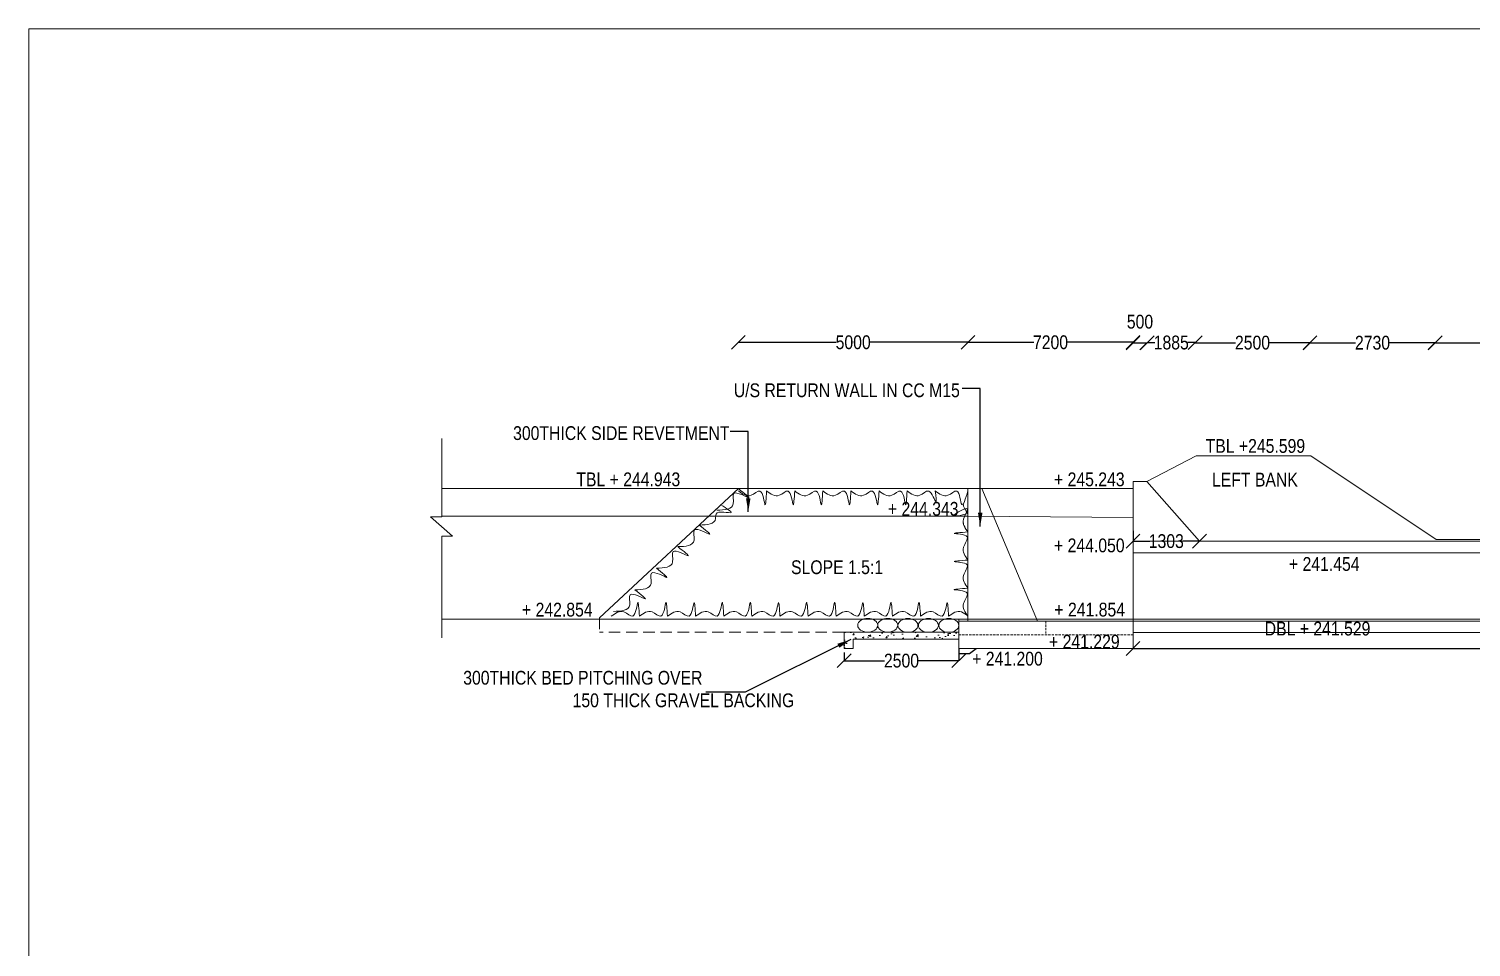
# Model space of a CAD drawing. Header units: inches. Extents: x -125809 to -33371, y 444176 to 501351.
# Drawn here: x -125809 to -94381, y 481333 to 501351 of the extents above; entities that cross this region are included whole.
import ezdxf
from ezdxf.enums import TextEntityAlignment as Align

# ---------------------------------------------------------------- set-up
doc = ezdxf.new("R2010")
doc.units = ezdxf.units.IN
doc.header["$LTSCALE"] = 1000
doc.header["$MEASUREMENT"] = 0
doc.linetypes.add('DASHED', pattern=[0.75, 0.5, -0.25])
doc.linetypes.add('HIDDEN', pattern=[0.375, 0.25, -0.125])
doc.layers.add('STEEL', color=5, linetype='Continuous')
doc.layers.add('TEXT_GENERAL', color=4, linetype='Continuous')
doc.styles.add('ARIAL NARROW', font='ARIALN.TTF')
doc.dimstyles.new('STANDARD$0', dxfattribs={"dimscale": 88.888889, "dimtxt": 0.02, "dimasz": 0.02, "dimexe": 0.05, "dimexo": 0.1, "dimgap": 0.002, "dimtad": 2, "dimdec": 0, "dimzin": 1, "dimdsep": 46, "dimtxsty": 'Standard', "dimblk": 'OBLIQUE', "dimcen": 0.09, "dimadec": 0, "dimazin": 0, "dimtfac": 1, "dimtdec": 4, "dimtofl": 0, "dimtmove": 0, "dimatfit": 3, "dimfxl": 1, "dimtolj": 1, "dimtzin": 1, "dimarcsym": 0})
doc.dimstyles.new('STANDARD$7', dxfattribs={"dimtxt": 2, "dimasz": 2, "dimexe": 1.25, "dimexo": 0.625, "dimtad": 1, "dimdec": 0, "dimlfac": 0.5, "dimdsep": 46, "dimtxsty": 'Standard', "dimblk": 'OBLIQUE', "dimcen": 2.5, "dimadec": 0, "dimazin": 0, "dimtfac": 1, "dimtdec": 0, "dimtmove": 0, "dimatfit": 3, "dimfxl": 1, "dimtolj": 1, "dimtzin": 0, "dimarcsym": 0})

# ---------------------------------------------------------------- blocks, each defined once
blk = doc.blocks.new('_Oblique')
at = {"color": 0, "linetype": 'ByBlock', "lineweight": -2}
blk.add_line((-0.5, -0.5), (0.5, 0.5), dxfattribs=at)
blk = doc.blocks.new('*D92')
at = {"layer": 'Defpoints', "color": 0, "transparency": 16777216}
for p in [(-101747, 487842), (-80206, 487872), (-80206, 487842)]:
    blk.add_point(p, dxfattribs=at)
at = {"layer": 'STEEL', "color": 0, "lineweight": -2, "transparency": 16777216}
for p, q in [((-101747, 487842), (-101747, 487843)), ((-101747, 487842), (-91441, 487842)), ((-80206, 487842), (-90511, 487842)), ((-80206, 487871), (-80206, 487840))]:
    blk.add_line(p, q, dxfattribs=at)
at = {"layer": 'STEEL', "color": 0, "lineweight": -2, "transparency": 16777216, "xscale": 300, "yscale": 300, "zscale": 300, "rotation": 180}
blk.add_blockref('_Oblique', (-101747, 487842), dxfattribs=at)
at = {"layer": 'STEEL', "color": 0, "lineweight": -2, "transparency": 16777216, "xscale": 300, "yscale": 300, "zscale": 300}
blk.add_blockref('_Oblique', (-80206, 487842), dxfattribs=at)
at = {"layer": 'STEEL', "color": 0, "lineweight": 13, "transparency": 16777216, "insert": (-90976, 487842), "char_height": 300, "attachment_point": 5, "style": 'ARIAL NARROW'}
blk.add_mtext('\\A1;22062', dxfattribs=at)
blk = doc.blocks.new('*D66')
at = {"layer": 'Defpoints', "color": 0, "transparency": 16777216}
for p in [(-105544, 487839), (-108044, 487759), (-105544, 487577)]:
    blk.add_point(p, dxfattribs=at)
at = {"layer": 'STEEL', "color": 0, "lineweight": -2, "transparency": 16777216}
for p, q in [((-105544, 487838), (-105544, 487576)), ((-108044, 487759), (-108044, 487576)), ((-108044, 487577), (-107164, 487577)), ((-105544, 487577), (-106424, 487577))]:
    blk.add_line(p, q, dxfattribs=at)
at = {"layer": 'STEEL', "color": 0, "lineweight": -2, "transparency": 16777216, "xscale": 300, "yscale": 300, "zscale": 300, "rotation": 180}
blk.add_blockref('_Oblique', (-108044, 487577), dxfattribs=at)
at = {"layer": 'STEEL', "color": 0, "lineweight": -2, "transparency": 16777216, "xscale": 300, "yscale": 300, "zscale": 300}
blk.add_blockref('_Oblique', (-105544, 487577), dxfattribs=at)
at = {"layer": 'STEEL', "color": 0, "lineweight": 13, "transparency": 16777216, "insert": (-106794, 487577), "char_height": 300, "attachment_point": 5, "style": 'ARIAL NARROW'}
blk.add_mtext('\\A1;2500', dxfattribs=at)
blk = doc.blocks.new('*D70')
at = {"layer": 'Defpoints', "color": 0, "transparency": 16777216}
for p in [(-101747, 490409), (-100301, 490182), (-100301, 490182)]:
    blk.add_point(p, dxfattribs=at)
at = {"layer": 'STEEL', "color": 0, "lineweight": -2, "transparency": 16777216}
for p, q in [((-101747, 490408), (-101747, 490180)), ((-101747, 490182), (-101380, 490182)), ((-100301, 490182), (-100667, 490182)), ((-100301, 490182), (-100301, 490183))]:
    blk.add_line(p, q, dxfattribs=at)
at = {"layer": 'STEEL', "color": 0, "lineweight": -2, "transparency": 16777216, "xscale": 300, "yscale": 300, "zscale": 300, "rotation": 180}
blk.add_blockref('_Oblique', (-101747, 490182), dxfattribs=at)
at = {"layer": 'STEEL', "color": 0, "lineweight": -2, "transparency": 16777216, "xscale": 300, "yscale": 300, "zscale": 300}
blk.add_blockref('_Oblique', (-100301, 490182), dxfattribs=at)
at = {"layer": 'STEEL', "color": 0, "lineweight": 13, "transparency": 16777216, "insert": (-101024, 490182), "char_height": 300, "attachment_point": 5, "style": 'ARIAL NARROW'}
blk.add_mtext('\\A1;1303', dxfattribs=at)
blk = doc.blocks.new('*D71')
at = {"layer": 'Defpoints', "color": 0, "transparency": 16777216}
for p in [(-101747, 494503), (-101447, 494503), (-101447, 494503)]:
    blk.add_point(p, dxfattribs=at)
at = {"layer": 'STEEL', "color": 0, "lineweight": -2, "transparency": 16777216}
for p, q in [((-101747, 494504), (-101747, 494504)), ((-101747, 494503), (-101447, 494503)), ((-101447, 494504), (-101447, 494504))]:
    blk.add_line(p, q, dxfattribs=at)
at = {"layer": 'STEEL', "color": 0, "lineweight": -2, "transparency": 16777216, "xscale": 300, "yscale": 300, "zscale": 300, "rotation": 180}
blk.add_blockref('_Oblique', (-101747, 494503), dxfattribs=at)
at = {"layer": 'STEEL', "color": 0, "lineweight": -2, "transparency": 16777216, "xscale": 300, "yscale": 300, "zscale": 300}
blk.add_blockref('_Oblique', (-101447, 494503), dxfattribs=at)
at = {"layer": 'STEEL', "color": 0, "lineweight": 13, "transparency": 16777216, "insert": (-101597, 494965), "char_height": 300, "attachment_point": 5, "style": 'ARIAL NARROW'}
blk.add_mtext('\\A1;500', dxfattribs=at)
blk = doc.blocks.new('*D72')
at = {"layer": 'Defpoints', "color": 0, "transparency": 16777216}
for p in [(-95165, 494508), (-89665, 494508), (-89665, 494508)]:
    blk.add_point(p, dxfattribs=at)
at = {"layer": 'STEEL', "color": 0, "lineweight": -2, "transparency": 16777216}
for p, q in [((-95165, 494508), (-95165, 494509)), ((-95165, 494508), (-92783, 494508)), ((-89665, 494508), (-92047, 494508)), ((-89665, 494508), (-89665, 494509))]:
    blk.add_line(p, q, dxfattribs=at)
at = {"layer": 'STEEL', "color": 0, "lineweight": -2, "transparency": 16777216, "xscale": 300, "yscale": 300, "zscale": 300, "rotation": 180}
blk.add_blockref('_Oblique', (-95165, 494508), dxfattribs=at)
at = {"layer": 'STEEL', "color": 0, "lineweight": -2, "transparency": 16777216, "xscale": 300, "yscale": 300, "zscale": 300}
blk.add_blockref('_Oblique', (-89665, 494508), dxfattribs=at)
at = {"layer": 'STEEL', "color": 0, "lineweight": 13, "transparency": 16777216, "insert": (-92415, 494508), "char_height": 300, "attachment_point": 5, "style": 'ARIAL NARROW'}
blk.add_mtext('\\A1;5500', dxfattribs=at)
blk = doc.blocks.new('*D73')
at = {"layer": 'Defpoints', "color": 0, "transparency": 16777216}
for p in [(-100395, 494509), (-97895, 494509), (-97895, 494509)]:
    blk.add_point(p, dxfattribs=at)
at = {"layer": 'STEEL', "color": 0, "lineweight": -2, "transparency": 16777216}
for p, q in [((-100395, 494510), (-100395, 494511)), ((-100395, 494509), (-99515, 494509)), ((-97895, 494509), (-98775, 494509)), ((-97895, 494509), (-97895, 494508))]:
    blk.add_line(p, q, dxfattribs=at)
at = {"layer": 'STEEL', "color": 0, "lineweight": -2, "transparency": 16777216, "xscale": 300, "yscale": 300, "zscale": 300, "rotation": 180}
blk.add_blockref('_Oblique', (-100395, 494509), dxfattribs=at)
at = {"layer": 'STEEL', "color": 0, "lineweight": -2, "transparency": 16777216, "xscale": 300, "yscale": 300, "zscale": 300}
blk.add_blockref('_Oblique', (-97895, 494509), dxfattribs=at)
at = {"layer": 'STEEL', "color": 0, "lineweight": 13, "transparency": 16777216, "insert": (-99145, 494509), "char_height": 300, "attachment_point": 5, "style": 'ARIAL NARROW'}
blk.add_mtext('\\A1;2500', dxfattribs=at)
blk = doc.blocks.new('*D74')
at = {"layer": 'Defpoints', "color": 0, "transparency": 16777216}
for p in [(-101436, 494511), (-100395, 494511), (-100395, 494511)]:
    blk.add_point(p, dxfattribs=at)
at = {"layer": 'STEEL', "color": 0, "lineweight": -2, "transparency": 16777216}
for p, q in [((-101436, 494511), (-101436, 494512)), ((-101436, 494511), (-101273, 494511)), ((-100395, 494511), (-100558, 494511)), ((-100395, 494511), (-100395, 494512))]:
    blk.add_line(p, q, dxfattribs=at)
at = {"layer": 'STEEL', "color": 0, "lineweight": -2, "transparency": 16777216, "xscale": 300, "yscale": 300, "zscale": 300, "rotation": 180}
blk.add_blockref('_Oblique', (-101436, 494511), dxfattribs=at)
at = {"layer": 'STEEL', "color": 0, "lineweight": -2, "transparency": 16777216, "xscale": 300, "yscale": 300, "zscale": 300}
blk.add_blockref('_Oblique', (-100395, 494511), dxfattribs=at)
at = {"layer": 'STEEL', "color": 0, "lineweight": 13, "transparency": 16777216, "insert": (-100916, 494511), "char_height": 300, "attachment_point": 5, "style": 'ARIAL NARROW'}
blk.add_mtext('\\A1;1885', dxfattribs=at)
blk = doc.blocks.new('*D79')
at = {"layer": 'Defpoints', "color": 0, "transparency": 16777216}
for p in [(-105347, 494517), (-101747, 494517), (-101747, 494517)]:
    blk.add_point(p, dxfattribs=at)
at = {"layer": 'STEEL', "color": 0, "lineweight": -2, "transparency": 16777216}
for p, q in [((-105347, 494518), (-105347, 494518)), ((-105347, 494517), (-103913, 494517)), ((-101747, 494517), (-103180, 494517)), ((-101747, 494518), (-101747, 494518))]:
    blk.add_line(p, q, dxfattribs=at)
at = {"layer": 'STEEL', "color": 0, "lineweight": -2, "transparency": 16777216, "xscale": 300, "yscale": 300, "zscale": 300, "rotation": 180}
blk.add_blockref('_Oblique', (-105347, 494517), dxfattribs=at)
at = {"layer": 'STEEL', "color": 0, "lineweight": -2, "transparency": 16777216, "xscale": 300, "yscale": 300, "zscale": 300}
blk.add_blockref('_Oblique', (-101747, 494517), dxfattribs=at)
at = {"layer": 'STEEL', "color": 0, "lineweight": 13, "transparency": 16777216, "insert": (-103547, 494517), "char_height": 300, "attachment_point": 5, "style": 'ARIAL NARROW'}
blk.add_mtext('\\A1;7200', dxfattribs=at)
blk = doc.blocks.new('*D80')
at = {"layer": 'Defpoints', "color": 0, "transparency": 16777216}
for p in [(-110347, 494517), (-105347, 494517), (-105347, 494517)]:
    blk.add_point(p, dxfattribs=at)
at = {"layer": 'STEEL', "color": 0, "lineweight": -2, "transparency": 16777216}
for p, q in [((-110347, 494518), (-110347, 494518)), ((-110347, 494517), (-108214, 494517)), ((-105347, 494517), (-107479, 494517)), ((-105347, 494518), (-105347, 494518))]:
    blk.add_line(p, q, dxfattribs=at)
at = {"layer": 'STEEL', "color": 0, "lineweight": -2, "transparency": 16777216, "xscale": 300, "yscale": 300, "zscale": 300, "rotation": 180}
blk.add_blockref('_Oblique', (-110347, 494517), dxfattribs=at)
at = {"layer": 'STEEL', "color": 0, "lineweight": -2, "transparency": 16777216, "xscale": 300, "yscale": 300, "zscale": 300}
blk.add_blockref('_Oblique', (-105347, 494517), dxfattribs=at)
at = {"layer": 'STEEL', "color": 0, "lineweight": 13, "transparency": 16777216, "insert": (-107847, 494517), "char_height": 300, "attachment_point": 5, "style": 'ARIAL NARROW'}
blk.add_mtext('\\A1;5000', dxfattribs=at)
blk = doc.blocks.new('*D99')
at = {"layer": 'Defpoints', "color": 0, "transparency": 16777216}
for p in [(-97895, 494507), (-95165, 494507), (-95165, 494507)]:
    blk.add_point(p, dxfattribs=at)
at = {"layer": 'STEEL', "color": 0, "lineweight": -2, "transparency": 16777216}
for p, q in [((-97895, 494508), (-97895, 494508)), ((-97895, 494507), (-96900, 494507)), ((-95165, 494507), (-96160, 494507)), ((-95165, 494508), (-95165, 494508))]:
    blk.add_line(p, q, dxfattribs=at)
at = {"layer": 'STEEL', "color": 0, "lineweight": -2, "transparency": 16777216, "xscale": 300, "yscale": 300, "zscale": 300, "rotation": 180}
blk.add_blockref('_Oblique', (-97895, 494507), dxfattribs=at)
at = {"layer": 'STEEL', "color": 0, "lineweight": -2, "transparency": 16777216, "xscale": 300, "yscale": 300, "zscale": 300}
blk.add_blockref('_Oblique', (-95165, 494507), dxfattribs=at)
at = {"layer": 'STEEL', "color": 0, "lineweight": 13, "transparency": 16777216, "insert": (-96530, 494507), "char_height": 300, "attachment_point": 5, "style": 'ARIAL NARROW'}
blk.add_mtext('\\A1;2730', dxfattribs=at)

msp = doc.modelspace()

# ---------------------------------------------------------------- hatches: boundary and pattern name
at = {"layer": 'STEEL', "lineweight": 13}
h = msp.add_hatch(dxfattribs=at)
h.set_pattern_fill('AR-CONC', scale=50, style=0)
h.set_pattern_definition([(50, (508725.8, 573326.78), (358.63009, -31.37607), [37.5, -412.5]), (355, (508725.8, 573326.8), (-69.37567, 376.09607), [30, -330]), (100.4514, (508755.68, 573324.17), (289.2547, 344.71977), [31.8701, -350.57106]), (46.1842, (508725.8, 573426.8), (533.62052, -82.7595), [56.25, -618.75]), (96.6356, (508770.26, 573419.9), (467.33135, 487.05894), [47.80514, -525.8565]), (351.1842, (508725.8, 573426.8), (467.33097, 487.0593), [45, -495]), (21, (508775.8, 573401.78), (298.45353, -201.30945), [37.5, -412.5]), (326, (508775.8, 573401.8), (121.65767, 362.57502), [30, -330]), (71.4514, (508800.67, 573385), (420.11131, 161.26525), [31.8701, -350.57106]), (37.5, (508725.8, 573326.78), (6.079928, 166.446927), [0, -326, 0, -335, 0, -331.25]), (7.5, (508725.8, 573326.78), (131.53477, 197.205856), [0, -191, 0, -318.5, 0, -126.25]), (327.5, (508614.3, 573326.78), (266.911218, -11.277436), [0, -125, 0, -390, 0, -517.5]), (317.5, (508564.3, 573326.78), (291.593085, 50.05249), [0, -162.5, 0, -259, 0, -367.5])])
edge = h.paths.add_edge_path()
edge.add_line((-107850.5, 488049), (-105546.5, 488049))
edge.add_line((-105546.5, 488049), (-105546.5, 488199))
edge.add_line((-105546.5, 488199), (-107746.5, 488199))
edge.add_line((-107746.5, 488199), (-108046.5, 488199))
edge.add_line((-108046.5, 488199), (-108046.5, 487843))

# ---------------------------------------------------------------- linework, layer by layer
at = {"color": 7, "linetype": 'ByBlock', "lineweight": 13}
msp.add_line((-110346.5, 491327.5), (-113376.5, 488511.5), dxfattribs=at)
at = {"color": 7, "lineweight": 13}
for p, q in [((-116812, 490711.3), (-117060.7, 490711.3)), ((-117060.7, 490711.3), (-116580.7, 490291.3)), ((-116580.7, 490291.3), (-116812, 490291.3))]:
    msp.add_line(p, q, dxfattribs=at)
msp.add_lwpolyline([(-105546.5, 487841.5), (-105546.5, 487735.5), (-105313.5, 487735.5), (-105166.5, 487841.5)])
for points in [[(-110814.5, 490856.9), (-110459.2, 490997.5), (-110449.7, 491221.8), (-110121.7, 491129.5), (-110346.5, 491327.5)], [(-110346.5, 491277.5), (-110069.3, 491182.2), (-109877.3, 491272.9), (-109768.6, 490979.9), (-109733.9, 491277.5)], [(-109733.9, 491277.5), (-109456.7, 491182.2), (-109264.7, 491272.9), (-109156, 490979.9), (-109121.3, 491277.5)], [(-109121.3, 491277.5), (-108844, 491182.2), (-108652.1, 491272.9), (-108543.3, 490979.9), (-108508.6, 491277.5)], [(-108508.6, 491277.5), (-108231.4, 491182.2), (-108039.4, 491272.9), (-107930.7, 490979.9), (-107896, 491277.5)], [(-107896, 491277.5), (-107618.8, 491182.2), (-107426.8, 491272.9), (-107318.1, 490979.9), (-107283.4, 491277.5)], [(-107283.4, 491277.5), (-107006.2, 491182.2), (-106814.2, 491272.9), (-106705.5, 490979.9), (-106670.8, 491277.5)], [(-106670.8, 491277.5), (-106393.5, 491182.2), (-106201.6, 491272.9), (-106046.2, 491041), (-106058.1, 491277.5)], [(-106058.1, 491277.5), (-105780.9, 491182.2), (-105588.9, 491272.9), (-105480.2, 490979.9), (-105346.5, 491277.5)], [(-111200, 490533.4), (-110844.7, 490674), (-110835.2, 490773.5), (-110507.2, 490805.9), (-110729.7, 490971.4)], [(-105346.5, 490384.4), (-105441.8, 490661.6), (-105364.8, 490889.6), (-105644.1, 490748.3), (-105346.5, 490783)], [(-111668, 490062.8), (-111312.7, 490203.4), (-111303.2, 490427.6), (-110975.2, 490335.3), (-111200, 490533.4)], [(-105346.5, 489771.8), (-105441.8, 490049), (-105364.8, 490277), (-105644.1, 490349.7), (-105346.5, 490384.4)], [(-112136.1, 489592.2), (-111780.7, 489732.8), (-111771.2, 489957), (-111443.2, 489864.8), (-111668, 490062.8)], [(-112136.1, 489592.2), (-111780.7, 489732.8), (-111771.2, 489957), (-111443.2, 489864.8), (-111668, 490062.8)], [(-105346.5, 489159.1), (-105441.8, 489436.4), (-105364.8, 489664.4), (-105644.1, 489737.1), (-105346.5, 489771.8)], [(-112604.1, 489121.6), (-112248.8, 489262.2), (-112239.2, 489486.5), (-111911.2, 489394.2), (-112136.1, 489592.2)], [(-113072.1, 488651.1), (-112716.8, 488791.7), (-112707.2, 489015.9), (-112379.3, 488923.6), (-112604.1, 489121.6)], [(-105346.5, 488546.5), (-105441.8, 488823.7), (-105364.8, 489051.7), (-105644.1, 489124.4), (-105346.5, 489159.1)], [(-113118.5, 488546.5), (-112841.3, 488641.8), (-112649.3, 488551.1), (-112540.6, 488844.1), (-112505.9, 488546.5)], [(-112505.9, 488546.5), (-112228.7, 488641.8), (-112036.7, 488551.1), (-111928, 488844.1), (-111893.3, 488546.5)], [(-111893.3, 488546.5), (-111616, 488641.8), (-111424.1, 488551.1), (-111315.3, 488844.1), (-111280.6, 488546.5)], [(-111280.6, 488546.5), (-111003.4, 488641.8), (-110811.4, 488551.1), (-110702.7, 488844.1), (-110668, 488546.5)], [(-110668, 488546.5), (-110390.8, 488641.8), (-110198.8, 488551.1), (-110090.1, 488844.1), (-110055.4, 488546.5)], [(-110055.4, 488546.5), (-109778.2, 488641.8), (-109586.2, 488551.1), (-109477.5, 488844.1), (-109442.8, 488546.5)], [(-109442.8, 488546.5), (-109165.5, 488641.8), (-108973.6, 488551.1), (-108864.8, 488844.1), (-108830.1, 488546.5)], [(-108830.1, 488546.5), (-108552.9, 488641.8), (-108360.9, 488551.1), (-108252.2, 488844.1), (-108217.5, 488546.5)], [(-108217.5, 488546.5), (-107940.3, 488641.8), (-107748.3, 488551.1), (-107639.6, 488844.1), (-107604.9, 488546.5)], [(-107604.9, 488546.5), (-107327.7, 488641.8), (-107135.7, 488551.1), (-107026.9, 488844.1), (-106992.3, 488546.5)], [(-106992.3, 488546.5), (-106715, 488641.8), (-106523, 488551.1), (-106414.3, 488844.1), (-106379.6, 488546.5)], [(-106379.6, 488546.5), (-106102.4, 488641.8), (-105910.4, 488551.1), (-105801.7, 488844.1), (-105767, 488546.5)]]:
    msp.add_spline(points, degree=3, dxfattribs=at)
for points in [[(-105346.5, 490783), (-105397.1, 490854.3), (-105447.8, 490925.6), (-105449.3, 491004.4)], [(-105346.5, 490384.4), (-105397.1, 490455.7), (-105447.8, 490527), (-105449.3, 490605.8)]]:
    msp.add_open_spline(points, degree=3, dxfattribs=at)
msp.add_open_spline([(-105767, 488546.5), (-105676.6, 488612.7), (-105539.9, 488712.8), (-105389.5, 488576.8), (-105346.5, 488557.5)], degree=3, knots=[0, 0, 0, 0, 293.152296, 443.2351959, 443.2351959, 443.2351959, 443.2351959], dxfattribs=at)
at = {"layer": 'STEEL', "color": 7, "lineweight": 13}
for p, q in [((-125809.4, 501350.7), (-125809.4, 444176.3)), ((-125809.4, 501350.7), (-53171.2, 501350.7)), ((-116812, 492421.8), (-116812, 490711.3)), ((-100375.5, 492041.5), (-101446.5, 491480)), ((-100375.5, 492041.5), (-97875.5, 492041.5)), ((-95145.5, 490221.5), (-97875.5, 492041.5)), ((-116812, 491327.5), (-101746.5, 491327.5)), ((-105346.5, 491327.5), (-105346.5, 488481.5)), ((-105346.5, 491327.5), (-105046.5, 491327.5)), ((-105046.5, 491327.5), (-103833.9, 488441.5)), ((-101446.5, 491480), (-101746.5, 491480)), ((-101746.5, 491480), (-101746.5, 487841.5)), ((-101446.5, 491480), (-100300.5, 490181.5)), ((-105346.5, 491113.5), (-105346.5, 488441.5)), ((-116812, 490727.5), (-105346.5, 490727.5)), ((-101746.5, 490697.5), (-105346.5, 490727.5)), ((-116812, 490291.3), (-116812, 488075.4)), ((-101746.5, 490181.5), (-80205.5, 490181.5)), ((-101746.5, 490181.5), (-80205.5, 490181.5)), ((-95145.5, 490221.5), (-89645.5, 490221.5)), ((-101746.5, 489931.5), (-80205.5, 489931.5)), ((-101746.5, 488481.5), (-116812, 488481.5)), ((-105546.5, 488481.5), (-105546.5, 487571.5)), ((-105546.5, 488441.5), (-80205.5, 488441.5)), ((-101746.5, 488481.5), (-80205.5, 488481.5)), ((-105546.5, 488199), (-107746.5, 488199)), ((-101746.5, 488191.5), (-80205.5, 488191.5)), ((-105546.5, 488049), (-107746.5, 488049)), ((-105546.5, 487841.5), (-101746.5, 487841.5))]:
    msp.add_line(p, q, dxfattribs=at)
at = {"layer": 'STEEL', "color": 7, "linetype": 'HIDDEN', "lineweight": 13}
for p in [(-113376.5, 488511.5), (-108046.5, 488199)]:
    msp.add_line(p, (-113376.5, 488199), dxfattribs=at)
at = {"layer": 'STEEL', "color": 7, "linetype": 'DASHED', "lineweight": 13, "ltscale": 0.1}
for p, q in [((-103646.5, 488441.5), (-103646.5, 488141.5)), ((-101746.5, 488141.5), (-105546.5, 488141.5))]:
    msp.add_line(p, q, dxfattribs=at)
at = {"layer": 'STEEL', "color": 7, "lineweight": 13}
for points in [[(-107850.5, 488049), (-105546.5, 488049), (-105546.5, 488199), (-107746.5, 488199), (-108046.5, 488199), (-108046.5, 487843)], [(-107850.5, 488049), (-107850.5, 487843), (-108046.5, 487843)]]:
    msp.add_lwpolyline(points, dxfattribs=at)
for centre in [(-107529.7, 488349), (-107093.4, 488349), (-106652.8, 488347), (-106207.8, 488347), (-105762.8, 488347)]:
    msp.add_ellipse(centre, major_axis=(-218.3, 0), ratio=0.6872265, dxfattribs=at)

# ---------------------------------------------------------------- texts
at = {"layer": 'STEEL', "color": 7, "lineweight": 13, "style": 'ARIAL NARROW'}
for s, p in [('TBL +245.599', (-100167.4, 492108.3)), ('TBL + 244.943', (-113879.9, 491380)), (' + 245.243', (-103566.4, 491380)), ('LEFT BANK', (-100029.4, 491374.2)), (' + 244.343', (-107185.9, 490737.6)), (' + 244.050', (-103566.4, 489940.5)), ('SLOPE 1.5:1', (-109201, 489464.9)), ('+ 241.454', (-98351.1, 489535.7)), ('+ 242.854', (-115063.4, 488540)), (' + 241.854', (-103557.9, 488541.3)), ('DBL + 241.529', (-98879.6, 488126.7)), (' + 241.229', (-103674.4, 487841.7)), ('+ 241.200', (-105253.6, 487470.7))]:
    msp.add_text(s, height=300, dxfattribs=at).set_placement(p)
for s, p in [('300THICK BED PITCHING OVER', (-111131.3, 486965.3)), ('150 THICK GRAVEL BACKING', (-109129.8, 486473.9))]:
    msp.add_text(s, height=300, dxfattribs=at).set_placement(p, align=Align.BOTTOM_RIGHT)
at = {"layer": 'TEXT_GENERAL', "color": 7, "lineweight": 13, "style": 'ARIAL NARROW'}
for s, p in [('U/S RETURN WALL IN CC M15', (-105522.7, 493231.7)), ('300THICK SIDE REVETMENT ', (-110445.7, 492298.3))]:
    msp.add_text(s, height=300, dxfattribs=at).set_placement(p, align=Align.BOTTOM_RIGHT)

# ---------------------------------------------------------------- dimensions: what is measured, and where the dimension line sits
at = {"layer": 'STEEL', "color": 7, "lineweight": 13}
for base, p1, p2, text, override, picture, middle in [((-101446.5, 494503), (-101746.5, 494503), (-101446.5, 494503), '500', {"dimscale": 1, "dimtxt": 300, "dimasz": 300, "dimexe": 1.25, "dimexo": 0.625, "dimgap": 0.625, "dimtad": 0, "dimzin": 8, "dimtxsty": 'ARIAL NARROW', "dimcen": 2.5, "dimtdec": 0, "dimtofl": 1, "dimtmove": 2, "dimtzin": 0}, '*D71', (-101596.5, 494964.7)), ((-101746.5, 494517.2), (-105346.5, 494517.2), (-101746.5, 494517.2), '7200', {"dimscale": 1, "dimtxt": 300, "dimasz": 300, "dimexe": 1.25, "dimexo": 0.625, "dimgap": 0.625, "dimtad": 0, "dimzin": 8, "dimtxsty": 'ARIAL NARROW', "dimcen": 2.5, "dimtdec": 0, "dimtofl": 1, "dimtmove": 2, "dimtzin": 0}, '*D79', (-103546.5, 494517.2)), ((-100395, 494510.6), (-101436, 494510.6), (-100395, 494510.6), '1885', {"dimscale": 1, "dimtxt": 300, "dimasz": 300, "dimexe": 1.25, "dimexo": 0.625, "dimgap": 0.625, "dimtad": 0, "dimzin": 8, "dimtxsty": 'ARIAL NARROW', "dimcen": 2.5, "dimtdec": 0, "dimtofl": 1, "dimtmove": 2, "dimtzin": 0}, '*D74', (-100915.5, 494510.6)), ((-100300.5, 490181.5), (-101746.5, 490408.8), (-100300.5, 490181.5), '1303', {"dimscale": 1, "dimtxt": 300, "dimasz": 300, "dimexe": 1.25, "dimexo": 0.625, "dimgap": 0.625, "dimtad": 0, "dimzin": 8, "dimtxsty": 'ARIAL NARROW', "dimcen": 2.5, "dimtdec": 0, "dimtofl": 1, "dimtmove": 2, "dimtzin": 0}, '*D70', (-101023.5, 490181.5)), ((-105544, 487577.2), (-108044, 487759.4), (-105544, 487838.9), '2500', {"dimscale": 1, "dimtxt": 300, "dimasz": 300, "dimexe": 1.25, "dimexo": 0.625, "dimgap": 0.625, "dimtad": 0, "dimlfac": 0.5, "dimzin": 8, "dimtxsty": 'ARIAL NARROW', "dimcen": 2.5, "dimtdec": 0, "dimtofl": 1, "dimtzin": 0}, '*D66', (-106794, 487577.2)), ((-80205.5, 487841.5), (-101746.5, 487841.5), (-80205.5, 487871.5), '22062', {"dimscale": 1, "dimtxt": 300, "dimasz": 300, "dimexe": 1.25, "dimexo": 0.625, "dimgap": 0.625, "dimtad": 0, "dimlfac": 1, "dimzin": 8, "dimtxsty": 'ARIAL NARROW', "dimcen": 2.5, "dimtdec": 0, "dimtofl": 1, "dimtzin": 0}, '*D92', (-90976, 487841.5))]:
    dim = msp.add_linear_dim(base=base, p1=p1, p2=p2, text=text, dimstyle='STANDARD$0', override=override, dxfattribs=at)
    dim.commit()
    dim.dimension.update_dxf_attribs({"geometry": picture, "text_midpoint": middle})
for base, p1, p2, override, picture, middle in [((-105346.5, 494517.2), (-110346.5, 494517.2), (-105346.5, 494517.2), {"dimscale": 1, "dimtxt": 300, "dimasz": 300, "dimexe": 1.25, "dimexo": 0.625, "dimgap": 0.625, "dimtad": 0, "dimzin": 8, "dimtxsty": 'ARIAL NARROW', "dimcen": 2.5, "dimtdec": 0, "dimtofl": 1, "dimtmove": 2, "dimtzin": 0}, '*D80', (-107846.5, 494517.2)), ((-97895, 494509.4), (-100395, 494509.4), (-97895, 494509.4), {"dimscale": 1, "dimtxt": 300, "dimasz": 300, "dimexe": 1.25, "dimexo": 0.625, "dimgap": 0.625, "dimtad": 0, "dimzin": 8, "dimtxsty": 'ARIAL NARROW', "dimcen": 2.5, "dimtdec": 0, "dimtofl": 1, "dimtzin": 0}, '*D73', (-99145, 494509.4)), ((-95165, 494506.9), (-97895, 494506.9), (-95165, 494506.9), {"dimscale": 1, "dimtxt": 300, "dimasz": 300, "dimexe": 1.25, "dimexo": 0.625, "dimgap": 0.625, "dimtad": 0, "dimzin": 8, "dimtxsty": 'ARIAL NARROW', "dimcen": 2.5, "dimtdec": 0, "dimtofl": 1, "dimtzin": 0}, '*D99', (-96530, 494506.9)), ((-89665, 494507.5), (-95165, 494507.5), (-89665, 494507.5), {"dimscale": 1, "dimtxt": 300, "dimasz": 300, "dimexe": 1.25, "dimexo": 0.625, "dimgap": 0.625, "dimtad": 0, "dimzin": 8, "dimtxsty": 'ARIAL NARROW', "dimcen": 2.5, "dimtdec": 0, "dimtofl": 1, "dimtzin": 0}, '*D72', (-92415, 494507.5))]:
    dim = msp.add_linear_dim(base=base, p1=p1, p2=p2, dimstyle='STANDARD$0', override=override, dxfattribs=at)
    dim.commit()
    dim.dimension.update_dxf_attribs({"geometry": picture, "text_midpoint": middle})

# ---------------------------------------------------------------- leaders
for points, override in [([(-105078.6, 490504.4), (-105078.6, 493510.1), (-105474.4, 493510.1)], {"dimasz": 300, "dimgap": 0.625, "dimtad": 0}), ([(-110133.5, 490819.8), (-110133.5, 492576.7), (-110529.3, 492576.7)], {"dimasz": 300, "dimgap": 0.625, "dimtad": 0}), ([(-107901.6, 488035.6), (-110199.5, 486891), (-111059.9, 486891)], {"dimasz": 300, "dimtad": 0})]:
    msp.add_leader(points, dimstyle='STANDARD$7', override=override, dxfattribs=at)

doc.saveas('drawing.dxf')
